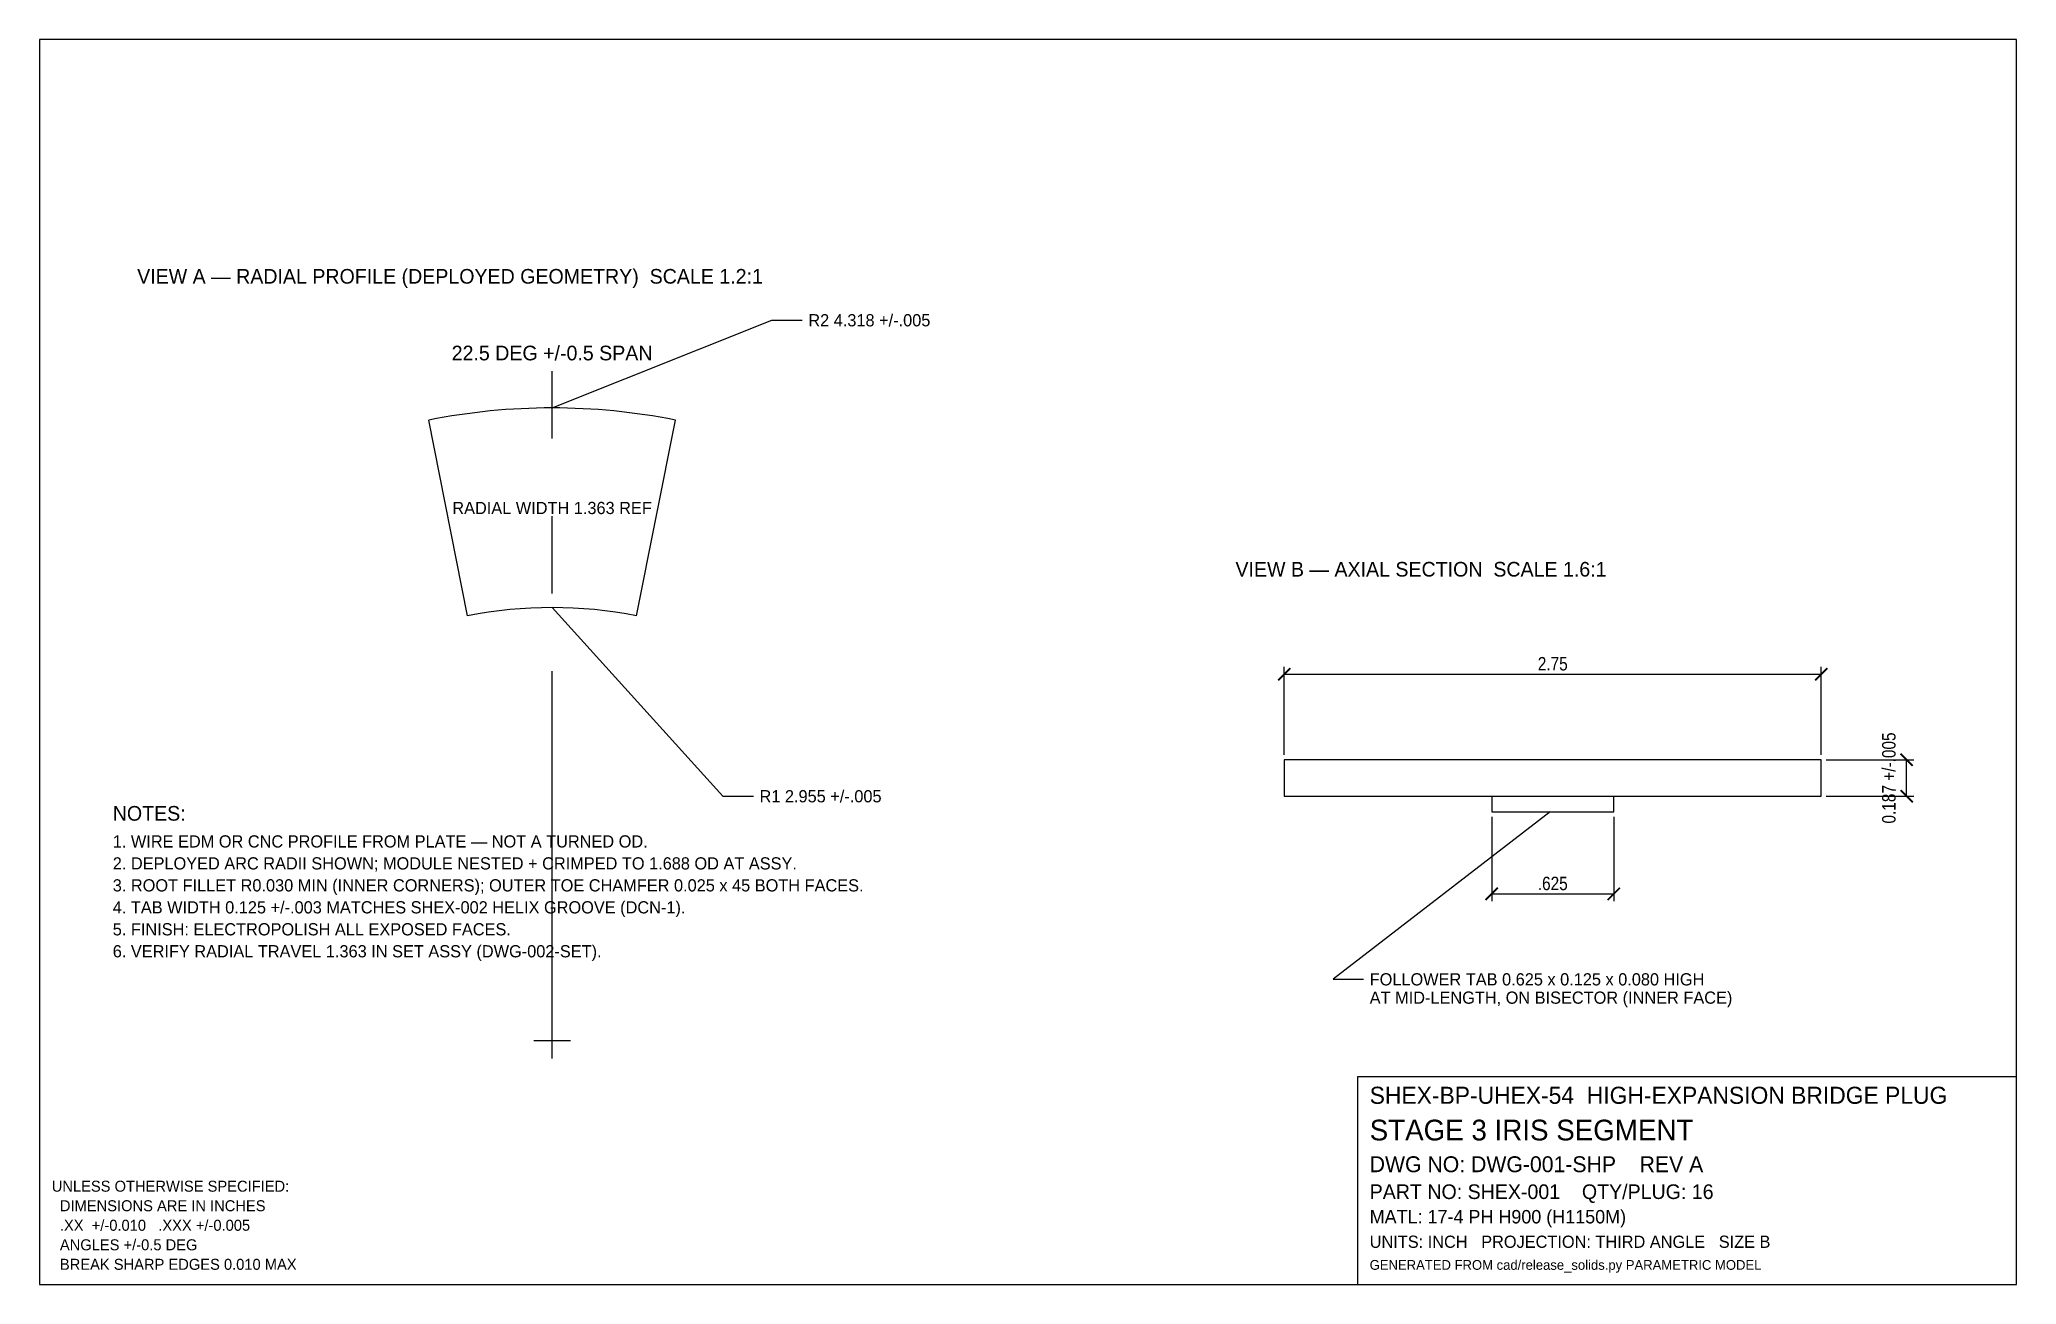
# Model space of a CAD drawing. Header units: inches. Extents: x 0.4 to 16.6, y 0.4 to 10.6.
import ezdxf
from ezdxf.enums import TextEntityAlignment as Align

# ---------------------------------------------------------------- set-up
doc = ezdxf.new("R2010")
doc.units = ezdxf.units.IN
doc.linetypes.add('CENTER', pattern=[5.08, 3.175, -0.635, 0.635, -0.635])
for name, color, linetype in [('BORDER', 7, 'CONTINUOUS'), ('CENTER', 1, 'CENTER'), ('DIM', 4, 'CONTINUOUS'), ('GEOM', 7, 'CONTINUOUS'), ('TEXT', 7, 'CONTINUOUS')]:
    doc.layers.add(name, color=color, linetype=linetype)
doc.styles.add('OpenSansCondensed-Light', font='OpenSansCondensed-Light.ttf')
doc.dimstyles.new('EZDXF', dxfattribs={"dimtxt": 0.11, "dimasz": 0.1, "dimexe": 0.06, "dimexo": 0.04, "dimgap": 0.03, "dimtad": 1, "dimdec": 3, "dimlfac": 100, "dimzin": 12, "dimdsep": 46, "dimtxsty": 'OpenSansCondensed-Light', "dimblk": 'ARCHTICK', "dimcen": 2.5, "dimazin": 3, "dimtfac": 0.5, "dimtmove": 2, "dimatfit": 3})

# ---------------------------------------------------------------- blocks, each defined once
blk = doc.blocks.new('_ARCHTICK')
at = {"color": 0, "linetype": 'BYBLOCK', "const_width": 0.15}
blk.add_lwpolyline([(-0.5, -0.5), (0.5, 0.5)], dxfattribs=at)

msp = doc.modelspace()

# ---------------------------------------------------------------- linework, layer by layer
at = {"layer": 'BORDER'}
for points in [[(0.4, 0.4), (16.6, 0.4), (16.6, 10.6), (0.4, 10.6), (0.4, 0.4)], [(11.2, 0.4), (16.6, 0.4), (16.6, 2.1), (11.2, 2.1), (11.2, 0.4)]]:
    msp.add_lwpolyline(points, dxfattribs=at)
at = {"layer": 'CENTER'}
for p, q in [((4.6, 2.25), (4.6, 7.8816)), ((4.45, 2.4), (4.75, 2.4))]:
    msp.add_line(p, q, dxfattribs=at)
at = {"layer": 'DIM'}
for points in [[(4.6, 7.5816), (6.4, 8.3), (6.65, 8.3)], [(4.6, 5.946), (6, 4.4), (6.25, 4.4)], [(12.78, 4.272), (11, 2.9), (11.25, 2.9)]]:
    msp.add_lwpolyline(points, dxfattribs=at)
at = {"layer": 'GEOM'}
for p, q in [((3.9082, 5.8779), (3.5891, 7.482)), ((5.2918, 5.8779), (5.6109, 7.482))]:
    msp.add_line(p, q, dxfattribs=at)
for points in [[(10.6, 4.4), (15, 4.4), (15, 4.6992), (10.6, 4.6992), (10.6, 4.4)], [(12.3, 4.4), (12.3, 4.272), (13.3, 4.272), (13.3, 4.4)]]:
    msp.add_lwpolyline(points, dxfattribs=at)
for radius in [5.1816, 3.546]:
    msp.add_arc((4.6, 2.4), radius, 78.75, 101.25, dxfattribs=at)

# ---------------------------------------------------------------- texts
at = {"layer": 'TEXT'}
for s, height, p in [('VIEW A — RADIAL PROFILE (DEPLOYED GEOMETRY)  SCALE 1.2:1', 0.12, (1.2, 8.6)), ('R2 4.318 +/-.005', 0.1, (6.7, 8.25)), ('VIEW B — AXIAL SECTION  SCALE 1.6:1', 0.12, (10.2, 6.2)), ('R1 2.955 +/-.005', 0.1, (6.3, 4.35)), ('NOTES:', 0.12, (1, 4.2)), ('1. WIRE EDM OR CNC PROFILE FROM PLATE — NOT A TURNED OD.', 0.1, (1, 3.98)), ('2. DEPLOYED ARC RADII SHOWN; MODULE NESTED + CRIMPED TO 1.688 OD AT ASSY.', 0.1, (1, 3.8)), ('3. ROOT FILLET R0.030 MIN (INNER CORNERS); OUTER TOE CHAMFER 0.025 x 45 BOTH FACES.', 0.1, (1, 3.62)), ('4. TAB WIDTH 0.125 +/-.003 MATCHES SHEX-002 HELIX GROOVE (DCN-1).', 0.1, (1, 3.44)), ('5. FINISH: ELECTROPOLISH ALL EXPOSED FACES.', 0.1, (1, 3.26)), ('6. VERIFY RADIAL TRAVEL 1.363 IN SET ASSY (DWG-002-SET).', 0.1, (1, 3.08)), ('FOLLOWER TAB 0.625 x 0.125 x 0.080 HIGH', 0.1, (11.3, 2.85)), ('AT MID-LENGTH, ON BISECTOR (INNER FACE)', 0.1, (11.3, 2.7)), ('SHEX-BP-UHEX-54  HIGH-EXPANSION BRIDGE PLUG', 0.14, (11.3, 1.88)), ('STAGE 3 IRIS SEGMENT', 0.17, (11.3, 1.58)), ('DWG NO: DWG-001-SHP    REV A', 0.13, (11.3, 1.32)), ('UNLESS OTHERWISE SPECIFIED:', 0.09, (0.5, 1.16)), ('PART NO: SHEX-001    QTY/PLUG: 16', 0.12, (11.3, 1.1)), ('  DIMENSIONS ARE IN INCHES', 0.09, (0.5, 1)), ('MATL: 17-4 PH H900 (H1150M)', 0.11, (11.3, 0.9)), ('  .XX  +/-0.010   .XXX +/-0.005', 0.09, (0.5, 0.84)), ('  ANGLES +/-0.5 DEG', 0.09, (0.5, 0.68)), ('UNITS: INCH   PROJECTION: THIRD ANGLE   SIZE B', 0.1, (11.3, 0.7)), ('  BREAK SHARP EDGES 0.010 MAX', 0.09, (0.5, 0.52)), ('GENERATED FROM cad/release_solids.py PARAMETRIC MODEL', 0.08, (11.3, 0.52))]:
    msp.add_text(s, height=height, dxfattribs=at).set_placement(p)
for s, height, p in [('22.5 DEG +/-0.5 SPAN', 0.12, (4.6, 8.0316)), ('RADIAL WIDTH 1.363 REF', 0.1, (4.6, 6.762))]:
    msp.add_text(s, height=height, dxfattribs=at).set_placement(p, align=Align.MIDDLE_CENTER)

# ---------------------------------------------------------------- dimensions: what is measured, and where the dimension line sits
at = {"layer": 'DIM'}
for base, p1, p2 in [((10.6, 5.4), (10.6, 4.6992), (15, 4.6992)), ((12.3, 3.6), (12.3, 4.272), (13.3, 4.272))]:
    msp.add_linear_dim(base=base, p1=p1, p2=p2, dimstyle='EZDXF', override={"dimlfac": 0.625}, dxfattribs=at).render()
msp.add_linear_dim(base=(15.7, 4.4), p1=(15, 4.4), p2=(15, 4.6992), angle=90, text='0.187 +/-.005', dimstyle='EZDXF', override={"dimlfac": 0.625}, dxfattribs=at).render()

doc.saveas('drawing.dxf')
